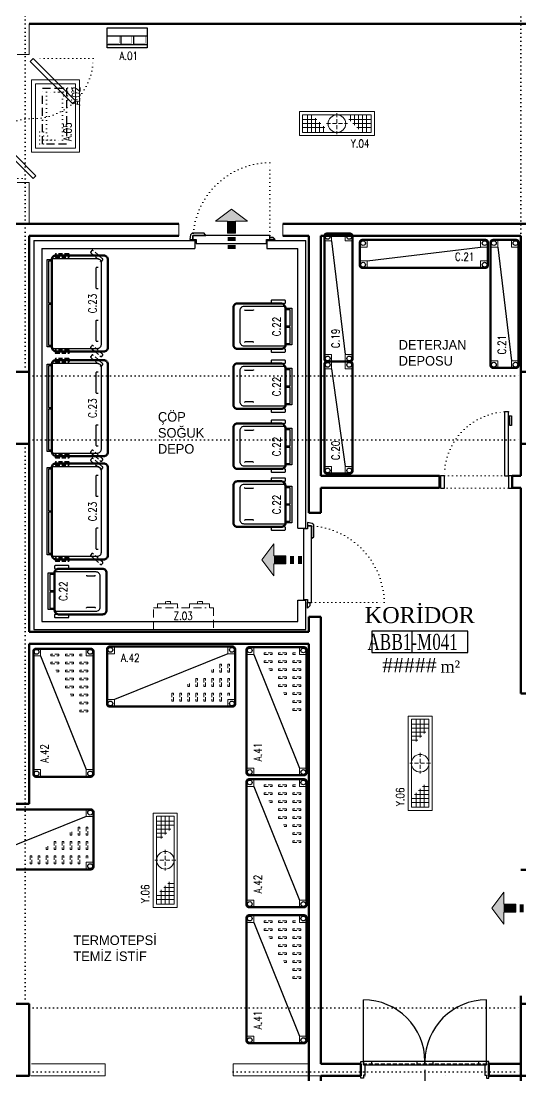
# Model space of a CAD drawing. Extents: x -228812 to 45006, y -308075 to -42938.
# Drawn here: x 33133 to 33758, y -46521 to -45203 of the extents above; entities that cross this region are included whole.
import ezdxf
from ezdxf.enums import TextEntityAlignment as Align

# ---------------------------------------------------------------- set-up
doc = ezdxf.new("R2010")
doc.units = 0
doc.header["$LTSCALE"] = 20
for name, pattern in [('( Hidden )', [0.375, 0.25, -0.125]), ('BORDER', [1.75, 0.5, -0.25, 0.5, -0.25, 0, -0.25]), ('DASHED2', [0.375, 0.25, -0.125]), ('DOT', [0.25, 0, -0.25]), ('HIDDEN', [0.375, 0.25, -0.125])]:
    doc.linetypes.add(name, pattern=pattern)
doc.layers.get('0').update_dxf_attribs({"linetype": 'CONTINUOUS', "lineweight": 15})
doc.layers.get('DEFPOINTS').update_dxf_attribs({"linetype": 'CONTINUOUS'})
for name, color, linetype, lineweight in [('-DWG_ANA', 7, 'CONTINUOUS', 50), ('-DWG_ANA_1', 7, 'BORDER', 25), ('-DWG_DETAY1', 7, 'CONTINUOUS', 25), ('-DWG_DETAY2', 7, 'CONTINUOUS', 15), ('-DWG_DETAY4', 7, 'DOT', 18), ('-dwg_sdepo', 7, 'BORDER', 9), ('DUVAR', 7, 'CONTINUOUS', 60), ('k-cizgi', 7, 'CONTINUOUS', 0), ('KAPI', 32, 'CONTINUOUS', 25), ('kapi-acilis', 43, 'DOT', 15), ('KOLON', 7, 'CONTINUOUS', 50), ('NO', 7, 'CONTINUOUS', 30), ('PLAN', 253, 'CONTINUOUS', 15), ('s-depo', 140, 'CONTINUOUS', 25), ('tefris', 7, 'CONTINUOUS', 20), ('yerizg-a', 7, 'CONTINUOUS', 15), ('yerizg-b', 7, 'CONTINUOUS', 9)]:
    doc.layers.add(name, color=color, linetype=linetype, lineweight=lineweight)
for name, color, linetype in [('BL-A', 1, 'CONTINUOUS'), ('BL-C', 140, 'CONTINUOUS'), ('BL-Y', 144, 'CONTINUOUS'), ('BL-Z', 117, 'CONTINUOUS'), ('KAPILAR', 5, 'CONTINUOUS'), ('KIRIS', 9, 'DOT'), ('ROOM', 7, 'CONTINUOUS'), ('ROOM-T', 7, 'CONTINUOUS'), ('SDNO', 7, 'CONTINUOUS'), ('YAZI_BLM_1', 7, 'CONTINUOUS'), ('YRNO', 7, 'CONTINUOUS')]:
    doc.layers.add(name, color=color, linetype=linetype)
doc.styles.add('BLM_YAZI', font='stylu.ttf', dxfattribs={"width": 0.8})
doc.styles.add('OLC-200', font='tromans.shx', dxfattribs={"width": 0.5, "height": 0.2})
doc.styles.add('OLC-50', font='romans.shx', dxfattribs={"width": 0.5, "height": 0.15})
doc.styles.add('ROMANS', font='romans.shx', dxfattribs={"width": 0.8})
doc.styles.add('YAZI', font='times.ttf')

# ---------------------------------------------------------------- blocks, each defined once
blk = doc.blocks.new('1YB-E90')
at = {"layer": 'yerizg-a', "color": 0}
blk.add_lwpolyline([(0, 0), (90, 0), (90, -60), (0, -60)], close=True, dxfattribs=at)
at = {"layer": 'yerizg-b', "color": 0}
blk.add_lwpolyline([(5, -5), (85, -5), (85, -55), (5, -55)], close=True, dxfattribs=at)
at = {"layer": 'yerizg-b', "color": 0, "linetype": 'Continuous'}
for p in [(10, -10), (15, -10), (20, -10), (25, -10), (10, -15), (10, -20), (10, -25), (15, -15), (15, -20), (15, -25), (20, -15), (20, -20), (25, -15), (75, -35), (80, -35), (65, -45), (65, -50), (70, -40), (70, -45), (70, -50), (75, -40), (75, -45), (75, -50), (80, -40), (80, -45), (80, -50)]:
    blk.add_point(p, dxfattribs=at)
at = {"layer": 'NO', "linetype": 'Continuous', "style": 'ROMANS', "width": 0.8}
blk.add_attdef('NO', text='', height=10, dxfattribs=at).set_placement((25.2, -45), align=Align.MIDDLE)
blk = doc.blocks.new('Y-SIFON')
at = {"layer": 'yerizg-a', "color": 0, "linetype": 'Continuous'}
blk.add_circle((0, 0), 11, dxfattribs=at)
at = {"layer": 'yerizg-b', "color": 0, "linetype": 'DASHED2'}
for points in [[(-13, 0), (13, 0)], [(0, 13), (0, -13)]]:
    blk.add_lwpolyline(points, dxfattribs=at)
blk = doc.blocks.new('1BS-SYK311A')
at = {"layer": 'yerizg-a', "color": 0}
blk.add_lwpolyline([(0, 0), (118, 0), (118, -30), (0, -30)], close=True, dxfattribs=at)
at = {"layer": 'yerizg-b', "color": 0}
for p, q in [((4, -10), (22, -10)), ((10, -26), (10, -4)), ((15, -4), (15, -26)), ((20, -26), (20, -8)), ((25, -26), (25, -13)), ((114, -10), (86, -10)), ((88, -4), (88, -12)), ((93, -4), (93, -17)), ((98, -4), (98, -22)), ((103, -26), (103, -4)), ((108, -4), (108, -26)), ((4, -15), (27, -15)), ((4, -20), (32, -20)), ((30, -26), (30, -18)), ((114, -15), (91, -15)), ((114, -20), (96, -20))]:
    blk.add_line(p, q, dxfattribs=at)
blk.add_lwpolyline([(4, -4), (114, -4), (114, -26), (4, -26)], close=True, dxfattribs=at)
at = {"layer": 'PLAN', "color": 0, "linetype": 'Continuous'}
blk.add_blockref('Y-SIFON', (59, -15), dxfattribs=at)
at = {"layer": 'YRNO', "linetype": 'Continuous', "style": 'ROMANS', "width": 0.8}
blk.add_attdef('YRNO', text='', height=10, dxfattribs=at).set_placement((101, -40), align=Align.MIDDLE)
blk = doc.blocks.new('1YB-KP80')
at = {"layer": '-DWG_ANA_1', "color": 0}
blk.add_lwpolyline([(0, 0), (70, 0), (70, -30), (0, -30)], close=True, dxfattribs=at)
at = {"layer": '-DWG_DETAY4', "color": 0}
blk.add_lwpolyline([(5, -5), (5, -25), (65, -25), (65, -5)], close=True, dxfattribs=at)
at = {"layer": 'NO', "linetype": 'Continuous', "style": 'ROMANS', "width": 0.8}
blk.add_attdef('NO', text='', height=10, dxfattribs=at).set_placement((60, -42), align=Align.MIDDLE)
blk = doc.blocks.new('*U688')
at = {"color": 0}
for p, q in [((-157, 18), (-157, 95)), ((-3, 18), (-3, 95)), ((-147, 18), (-147, 14)), ((-90.1, 18), (-90.1, 14)), ((-70, 18), (-70, 14)), ((-13.1, 18), (-13.1, 14)), ((-80, 7.5), (-80, 7.5))]:
    blk.add_line(p, q, dxfattribs=at)
at = {"color": 0, "linetype": 'DOT', "ltscale": 20}
blk.add_line((-155, 0), (-5, 0), dxfattribs=at)
at = {"color": 0, "lineweight": -3}
for points in [[(-160, 15), (-160, 18), (-157, 18), (-157, 14), (-155, 14), (-155, 1), (-157, 1), (-157, -3), (-160, -3), (-160, 0)], [(0, 15), (0, 18), (-3, 18), (-3, 14), (-5, 14), (-5, 1), (-3, 1), (-3, -3), (0, -3), (0, 0)]]:
    blk.add_lwpolyline(points, dxfattribs=at)
at = {"color": 0}
for points in [[(-157, 18), (-157, 14), (-80, 14), (-80, 18)], [(-80, 18), (-80, 14), (-3, 14), (-3, 18)]]:
    blk.add_lwpolyline(points, close=True, dxfattribs=at)
at = {"color": 16}
blk.add_lwpolyline([(-80, 7.5), (-80, -69)], dxfattribs=at)
blk.add_circle((-80, -99), 30, dxfattribs=at)
at = {"color": 0}
for centre, start, end in [((-157, 18), 0, 90), ((-3, 18), 90, 180)]:
    blk.add_arc(centre, 77, start, end, dxfattribs=at)
at = {"color": 16, "style": 'OLC-50', "width": 0.45}
blk.add_attdef('GEN', text='', height=30, rotation=90, dxfattribs=at).set_placement((-80, -65), align=Align.BOTTOM_LEFT)
blk.add_attdef('YUK', text='', height=30, rotation=90, dxfattribs=at).set_placement((-70, -65), align=Align.TOP_LEFT)
at = {"style": 'OLC-50', "width": 0.5, "flags": 1}
for tag, p in [('KABLOK', (-188.3, -83.8)), ('KAMAHKOD', (-83.9, -83.8)), ('KAMAHNO', (-195.2, -120.6)), ('KAMAHAD', (-79.6, -120)), ('DUVKA', (-188.6, -156)), ('KARENK', (-82.6, -154.8)), ('KATIP', (-188.1, -194)), ('KASAMAL', (-83.9, -189.6)), ('KAMAL', (-188.7, -233)), ('KASARENK', (-83.5, -229)), ('YANGIN', (-84.2, -266.9)), ('MENFEZ', (-190, -268.9)), ('ACILYON', (-192.7, -303.5)), ('CEKIT', (-86.3, -303.2)), ('CARPTEK', (-195, -337.4)), ('FOTOSEL', (-86.8, -337.1)), ('PBAR', (-193.2, -371.1)), ('KONTROL', (-87, -371.1))]:
    blk.add_attdef(tag, p, '', height=30, dxfattribs=at)
at = {"color": 16, "style": 'OLC-50', "width": 0.45}
blk.add_attdef('POZ', text='', height=30, rotation=90, dxfattribs=at).set_placement((-80, -99), align=Align.MIDDLE_CENTER)
blk = doc.blocks.new('ROOMNAME')
at = {"color": 0}
blk.add_line((0, 13.5), (0, -13.5), dxfattribs=at)
blk.add_lwpolyline([(-50, 13.5), (-50, -13.5), (70, -13.5), (70, 13.5)], close=True, dxfattribs=at)
at = {"color": 0, "insert": (36, -30.8), "char_height": 15, "width": 39.826, "attachment_point": 4, "style": 'YAZI'}
blk.add_mtext('m²', dxfattribs=at)
at = {"color": 0, "style": 'YAZI'}
for tag, p in [('KOD', (-25, 0)), ('NO', (35, 0))]:
    blk.add_attdef(tag, text='', height=20, dxfattribs=at).set_placement(p, align=Align.MIDDLE_CENTER)
blk.add_attdef('ALAN', text='', height=18, dxfattribs=at).set_placement((31, -29), align=Align.MIDDLE_RIGHT)
at = {"color": 0, "style": 'YAZI', "flags": 1}
for tag, p in [('ALANIHALE', (10, -51.3)), ('CEVRE', (8.8, -70.9))]:
    blk.add_attdef(tag, text='', height=15, dxfattribs=at).set_placement(p, align=Align.MIDDLE_CENTER)
at = {"color": 0, "style": 'OLC-200', "width": 0.5, "flags": 1}
for tag, p in [('DOS', (-43.9, -102.9)), ('SUP', (-12.3, -102.9)), ('DUV', (15.1, -102.9)), ('TAV', (42.4, -102.9)), ('KTIP1', (-43.9, -131.5)), ('KTIP2', (6.1, -131.5)), ('KTIP3', (56.1, -131.5)), ('KTIP1S', (-43.9, -160.1)), ('KTIP2S', (6.1, -160.1)), ('KTIP3S', (56.1, -160.1)), ('PTIP1', (-43.9, -188.6)), ('PTIP2', (6.1, -188.6)), ('PTIP3', (56.1, -188.6)), ('PTIP1S', (-43.9, -217.2)), ('PTIP2S', (6.1, -217.2)), ('PTIP3S', (56.1, -217.2)), ('KISI', (-43.9, -245.8)), ('KW', (6.1, -245.8)), ('ISI', (56.1, -245.8))]:
    blk.add_attdef(tag, p, '', height=15, dxfattribs=at)
at = {"layer": 'ROOM-T', "color": 9, "style": 'YAZI'}
blk.add_attdef('MAHALADI', text='', height=20, dxfattribs=at).set_placement((10, 33.5), align=Align.MIDDLE_CENTER)
blk = doc.blocks.new('KOLON90')
at = {"layer": 'KOLON', "color": 4}
blk.add_lwpolyline([(-45, 45), (45, 45), (45, -45), (-45, -45)], close=True, dxfattribs=at)
blk = doc.blocks.new('J-KC16')
at = {"layer": 'KAPI', "linetype": 'Continuous'}
for points in [[(5, 5), (8.5, 1.5), (61.6, 54.5), (58, 58)], [(98.4, -44.5), (102, -48), (155, 5), (151.5, 8.5)]]:
    blk.add_lwpolyline(points, close=True, dxfattribs=at)
at = {"layer": 'kapi-acilis', "linetype": 'DOT'}
for points in [[(80, 5, 0.414214), (5, 80), (5, 10)], [(80, 5, 0.414214), (155, -70), (155, 0)]]:
    blk.add_lwpolyline(points, format="xyb", dxfattribs=at)
blk = doc.blocks.new('1BS-SYK39A')
at = {"layer": 'yerizg-a', "color": 0}
blk.add_lwpolyline([(0, 0), (94, 0), (94, -30), (0, -30)], close=True, dxfattribs=at)
at = {"layer": 'yerizg-b', "color": 0}
for p, q in [((4, -10), (22, -10)), ((10, -26), (10, -4)), ((15, -4), (15, -26)), ((20, -26), (20, -8)), ((25, -26), (25, -13)), ((90, -10), (62, -10)), ((64, -4), (64, -12)), ((69, -4), (69, -17)), ((74, -4), (74, -22)), ((79, -26), (79, -4)), ((84, -4), (84, -26)), ((4, -15), (27, -15)), ((4, -20), (32, -20)), ((30, -26), (30, -18)), ((90, -15), (67, -15)), ((90, -20), (72, -20))]:
    blk.add_line(p, q, dxfattribs=at)
blk.add_lwpolyline([(4, -4), (90, -4), (90, -26), (4, -26)], close=True, dxfattribs=at)
at = {"layer": 'PLAN', "color": 0, "linetype": 'Continuous'}
blk.add_blockref('Y-SIFON', (47, -15), dxfattribs=at)
at = {"layer": 'YRNO', "linetype": 'Continuous', "style": 'ROMANS', "width": 0.8}
blk.add_attdef('YRNO', text='', height=10, dxfattribs=at).set_placement((76, -40), align=Align.MIDDLE)
blk = doc.blocks.new('J-K109r')
at = {"layer": 'KAPI', "linetype": 'Continuous'}
blk.add_lwpolyline([(-10, 10), (-5, 10), (-5, 90), (-10, 90)], close=True, dxfattribs=at)
blk.add_lwpolyline([(-5, 85), (-1, 85), (-1, 73), (-3, 73), (-3, 83), (-5, 83)], dxfattribs=at)
at = {"layer": 'kapi-acilis', "linetype": 'DOT'}
blk.add_arc((-5, 10), 80, 90, 180, dxfattribs=at)
blk = doc.blocks.new('1CN-COP240')
at = {"layer": '-DWG_ANA', "color": 0, "linetype": 'Continuous'}
blk.add_lwpolyline([(-24, -73), (23, -73, 0.414214), (28, -68), (28, -13, 0.414214), (23, -8), (-23, -8, 0.375011), (-29, -13), (-29, -68, 0.414214)], format="xyb", close=True, dxfattribs=at)
at = {"layer": '-DWG_DETAY1', "color": 0, "linetype": 'Continuous'}
blk.add_lwpolyline([(-23, -8), (-23, 0), (23, 0), (23, -8), (21, -8), (21, -2), (1, -2), (1, -8), (-1, -8), (-1, -2), (-21, -2), (-21, -8)], dxfattribs=at)
for points in [[(-29, -25), (-29, -9, 0.414214), (-30, -8), (-32, -8, 0.414214), (-33, -9), (-33, -25, 0.414214), (-32, -26), (-30, -26, 0.414214)], [(-20, -65), (19, -65, 0.414214), (24, -60), (24, -9, 0.414214), (23, -8), (-23.1, -8, 0.346089), (-25, -9.4), (-25, -60, 0.414214)], [(32, -25), (32, -9, 0.414214), (31, -8), (29, -8, 0.414214), (28, -9), (28, -25, 0.414214), (29, -26), (31, -26, 0.414214)]]:
    blk.add_lwpolyline(points, format="xyb", close=True, dxfattribs=at)
for points in [[(-21, -48), (-21, -48, -0.414214), (-20, -49), (-20, -58, -0.414214), (-21, -59), (-21, -59)], [(20, -48), (20, -48, 0.414214), (19, -49), (19, -58, 0.414214), (20, -59), (20, -59)]]:
    blk.add_lwpolyline(points, format="xyb", dxfattribs=at)
at = {"layer": 'NO', "linetype": 'Continuous', "style": 'ROMANS', "width": 0.8}
blk.add_attdef('NO', text='', height=10, dxfattribs=at).set_placement((0, -19), align=Align.MIDDLE)
blk = doc.blocks.new('1CN-COP770')
at = {"layer": '-DWG_ANA', "color": 0, "linetype": 'Continuous'}
blk.add_lwpolyline([(5, -76), (115, -76, 0.414214), (120, -71), (120, -11, 0.414214), (115, -6), (6, -6, 0.375011), (0, -11), (0, -71, 0.414214)], format="xyb", close=True, dxfattribs=at)
at = {"layer": '-DWG_DETAY1', "color": 0, "linetype": 'Continuous'}
blk.add_lwpolyline([(6, -6), (6, 0), (115, 0), (115, -6), (113, -6), (113, -2), (61, -2), (61, -6), (59, -6), (59, -2), (8, -2), (8, -6)], dxfattribs=at)
at = {"layer": '-DWG_DETAY1', "color": 0, "linetype": 'HIDDEN'}
for points in [[(2, -27), (2, -11, 0.414214), (1, -10), (-1, -10, 0.414214), (-2, -11), (-2, -27, 0.414214), (-1, -28), (1, -28, 0.414214)], [(122, -27), (122, -11, 0.414214), (121, -10), (119, -10, 0.414214), (118, -11), (118, -27, 0.414214), (119, -28), (121, -28, 0.414214)], [(-3.1, -69.6), (7.4, -57.5, 0.414214), (7.3, -56.1), (5.8, -54.8, 0.414214), (4.4, -54.9), (-6.1, -67, 0.414214), (-6, -68.4), (-4.5, -69.7, 0.414214)], [(115.9, -69.6), (126.4, -57.5, 0.414214), (126.3, -56.1), (124.8, -54.8, 0.414214), (123.4, -54.9), (112.9, -67, 0.414214), (113, -68.4), (114.5, -69.7, 0.414214)]]:
    blk.add_lwpolyline(points, format="xyb", close=True, dxfattribs=at)
at = {"layer": '-DWG_DETAY1', "color": 0, "linetype": 'Continuous'}
blk.add_lwpolyline([(9, -68), (111, -68, 0.414214), (116, -63), (116, -7, 0.414214), (115, -6), (5.9, -6, 0.346089), (4, -7.4), (4, -63, 0.414214)], format="xyb", close=True, dxfattribs=at)
at = {"layer": '-DWG_DETAY1', "color": 0}
for points in [[(39, -64), (39, -62, 0.414214), (38, -61), (14, -61, 0.414214), (13, -62), (13, -64)], [(105, -64), (105, -62, 0.414214), (104, -61), (80, -61, 0.414214), (79, -62), (79, -64)]]:
    blk.add_lwpolyline(points, format="xyb", dxfattribs=at)
at = {"layer": 'NO', "linetype": 'Continuous', "style": 'ROMANS', "width": 0.8}
blk.add_attdef('NO', text='', height=10, dxfattribs=at).set_placement((60, -57), align=Align.MIDDLE)
blk = doc.blocks.new('jd-tsc')
at = {"layer": 'YAZI_BLM_1', "style": 'BLM_YAZI'}
for s, p in [('ÇÖP', (0, 40)), ('SOĞUK', (0, 20)), ('DEPO', (0, 0))]:
    blk.add_text(s, height=12, dxfattribs=at).set_placement(p)
blk = doc.blocks.new('J-KS09r')
at = {"layer": 'kapi-acilis', "linetype": 'DOT'}
blk.add_lwpolyline([(3, 11), (3, 107)], dxfattribs=at)
blk.add_arc((4.2, 9.8), 97.2, 90.6814, 179.3186, dxfattribs=at)
at = {"layer": 's-depo', "linetype": 'Continuous'}
for points in [[(-77, 16), (-79, 19), (-94, 19), (-96, 17), (-97, 11), (-93, 11), (-93, 16)], [(-1, 11), (3, 11), (3, 16), (-93, 16), (-93, 11), (-89, 11), (-89, 6), (-1, 6), (-1, 11)], [(3, 14), (7, 14), (10, 11), (3, 11)]]:
    blk.add_lwpolyline(points, close=True, dxfattribs=at)
blk = doc.blocks.new('ja-yonoku')
at = {"layer": 'tefris', "color": 1, "linetype": 'Continuous'}
blk.add_lwpolyline([(5, -20), (-5, -20), (-5, -35), (-20, -35), (0, -50), (20, -35), (5, -35), (5, -20)], dxfattribs=at)
for points in [[(-5, 0), (5, 0), (-5, -5), (5, -5)], [(-5, -10), (5, -10), (-5, -15), (5, -15)], [(-5, -20), (5, -20), (-5, -35), (5, -35)], [(5, -35), (-20, -35), (0, -50), (-20, -35)], [(5, -35), (20, -35), (0, -50), (20, -35)]]:
    blk.add_solid(points, dxfattribs=at)
blk = doc.blocks.new('IDD164')
at = {"layer": '-DWG_ANA', "color": 0}
blk.add_lwpolyline([(3, 0), (157, 0, -0.414214), (160, -3), (160, -32, -0.414214), (157, -35), (3, -35, -0.414214), (0, -32), (0, -3, -0.414214)], format="xyb", close=True, dxfattribs=at)
at = {"layer": '-DWG_DETAY1', "color": 0}
blk.add_lwpolyline([(9, -26), (151, -9)], dxfattribs=at)
for centre in [(4, -4), (156, -4), (4, -31), (156, -31)]:
    blk.add_circle(centre, 3, dxfattribs=at)
at = {"layer": '-DWG_DETAY2', "color": 0, "linetype": 'Continuous'}
for points in [[(0, -9), (9, -9), (9, 0)], [(151, 0), (151, -9), (160, -9)], [(0, -26), (9, -26), (9, -35)], [(160, -26), (151, -26), (151, -35)]]:
    blk.add_lwpolyline(points, dxfattribs=at)
at = {"layer": 'NO', "linetype": 'Continuous', "style": 'ROMANS', "width": 0.8}
blk.add_attdef('NO', text='', height=10, dxfattribs=at).set_placement((131, -21), align=Align.MIDDLE)
blk = doc.blocks.new('IDD144')
at = {"layer": '-DWG_ANA', "color": 0}
blk.add_lwpolyline([(3, 0), (137, 0, -0.414214), (140, -3), (140, -32, -0.414214), (137, -35), (3, -35, -0.414214), (0, -32), (0, -3, -0.414214)], format="xyb", close=True, dxfattribs=at)
at = {"layer": '-DWG_DETAY1', "color": 0}
blk.add_lwpolyline([(9, -26), (131, -9)], dxfattribs=at)
for centre in [(4, -4), (136, -4), (4, -31), (136, -31)]:
    blk.add_circle(centre, 3, dxfattribs=at)
at = {"layer": '-DWG_DETAY2', "color": 0, "linetype": 'Continuous'}
for points in [[(0, -9), (9, -9), (9, 0)], [(131, 0), (131, -9), (140, -9)], [(0, -26), (9, -26), (9, -35)], [(140, -26), (131, -26), (131, -35)]]:
    blk.add_lwpolyline(points, dxfattribs=at)
at = {"layer": 'NO', "linetype": 'Continuous', "style": 'ROMANS', "width": 0.8}
blk.add_attdef('NO', text='', height=10, dxfattribs=at).set_placement((111, -21), align=Align.MIDDLE)
blk = doc.blocks.new('IDD164-K')
at = {"layer": '-DWG_ANA', "color": 0}
blk.add_lwpolyline([(3, 0), (157, 0, -0.414214), (160, -3), (160, -32, -0.414214), (157, -35), (3, -35, -0.414214), (0, -32), (0, -3, -0.414214)], format="xyb", close=True, dxfattribs=at)
at = {"layer": '-DWG_DETAY1', "color": 0}
blk.add_lwpolyline([(9, -26), (151, -9)], dxfattribs=at)
for centre in [(4, -4), (156, -4), (4, -31), (156, -31)]:
    blk.add_circle(centre, 3, dxfattribs=at)
at = {"layer": '-DWG_DETAY2', "color": 0, "linetype": 'Continuous'}
for points in [[(0, -9), (9, -9), (9, 0)], [(151, 0), (151, -9), (160, -9)], [(0, -26), (9, -26), (9, -35)], [(160, -26), (151, -26), (151, -35)]]:
    blk.add_lwpolyline(points, dxfattribs=at)
at = {"layer": 'NO', "linetype": 'Continuous', "style": 'ROMANS', "width": 0.8}
blk.add_attdef('NO', text='', height=10, dxfattribs=at).set_placement((131, -21), align=Align.MIDDLE)
blk = doc.blocks.new('Idk168')
at = {"layer": '-DWG_ANA', "color": 0}
blk.add_lwpolyline([(3, 0), (157, 0, -0.414214), (160, -3), (160, -72, -0.414214), (157, -75), (3, -75, -0.414214), (0, -72), (0, -3, -0.414214)], format="xyb", close=True, dxfattribs=at)
at = {"layer": '-DWG_DETAY1', "color": 0}
blk.add_lwpolyline([(9, -66), (151, -9)], dxfattribs=at)
for centre in [(4, -4), (156, -4), (4, -71), (156, -71)]:
    blk.add_circle(centre, 3, dxfattribs=at)
at = {"layer": '-DWG_DETAY2', "color": 0, "linetype": 'Continuous'}
for points in [[(0, -9), (9, -9), (9, 0)], [(151, 0), (151, -9), (160, -9)], [(0, -66), (9, -66), (9, -75)], [(160, -66), (151, -66), (151, -75)]]:
    blk.add_lwpolyline(points, dxfattribs=at)
at = {"layer": '-DWG_DETAY2', "color": 0, "linetype": 'HIDDEN'}
for points in [[(17, -7), (17, -17), (19, -17), (19, -7)], [(17, -7), (17, -17), (19, -17), (19, -7)], [(27, -7), (27, -17), (29, -17), (29, -7)], [(37, -7), (37, -17), (39, -17), (39, -7)], [(47, -7), (47, -17), (49, -17), (49, -7)], [(57, -7), (57, -17), (59, -17), (59, -7)], [(67, -7), (67, -17), (69, -17), (69, -7)], [(77, -7), (77, -17), (79, -17), (79, -7)], [(7, -25), (7, -35), (9, -35), (9, -25)], [(17, -25), (17, -35), (19, -35), (19, -25)], [(27, -25), (27, -35), (29, -35), (29, -25)], [(37, -25), (37, -35), (39, -35), (39, -25)], [(47, -25), (47, -35), (49, -35), (49, -25)], [(7, -43), (7, -53), (9, -53), (9, -43)], [(17, -43), (17, -53), (19, -53), (19, -43)]]:
    blk.add_lwpolyline(points, close=True, dxfattribs=at)
for points in [[(7, -14), (7, -17), (9, -17), (9, -14)], [(59, -28), (59, -25), (57, -25), (57, -29)], [(29, -46), (29, -43), (27, -43), (27, -47)]]:
    blk.add_lwpolyline(points, dxfattribs=at)
at = {"layer": 'NO', "linetype": 'Continuous', "style": 'ROMANS', "width": 0.8}
blk.add_attdef('NO', text='', height=10, dxfattribs=at).set_placement((131, -61), align=Align.MIDDLE)
blk = doc.blocks.new('IDK168-K')
at = {"layer": '-DWG_ANA', "color": 0}
blk.add_lwpolyline([(3, 0), (157, 0, -0.414214), (160, -3), (160, -72, -0.414214), (157, -75), (3, -75, -0.414214), (0, -72), (0, -3, -0.414214)], format="xyb", close=True, dxfattribs=at)
at = {"layer": '-DWG_DETAY1', "color": 0}
blk.add_lwpolyline([(9, -66), (151, -9)], dxfattribs=at)
for centre in [(4, -4), (156, -4), (4, -71), (156, -71)]:
    blk.add_circle(centre, 3, dxfattribs=at)
at = {"layer": '-DWG_DETAY2', "color": 0, "linetype": 'Continuous'}
for points in [[(0, -9), (9, -9), (9, 0)], [(151, 0), (151, -9), (160, -9)], [(0, -66), (9, -66), (9, -75)], [(160, -66), (151, -66), (151, -75)]]:
    blk.add_lwpolyline(points, dxfattribs=at)
at = {"layer": '-DWG_DETAY2', "color": 0, "linetype": 'HIDDEN'}
for points in [[(17, -7), (17, -17), (19, -17), (19, -7)], [(17, -7), (17, -17), (19, -17), (19, -7)], [(27, -7), (27, -17), (29, -17), (29, -7)], [(37, -7), (37, -17), (39, -17), (39, -7)], [(47, -7), (47, -17), (49, -17), (49, -7)], [(57, -7), (57, -17), (59, -17), (59, -7)], [(67, -7), (67, -17), (69, -17), (69, -7)], [(77, -7), (77, -17), (79, -17), (79, -7)], [(7, -25), (7, -35), (9, -35), (9, -25)], [(17, -25), (17, -35), (19, -35), (19, -25)], [(27, -25), (27, -35), (29, -35), (29, -25)], [(37, -25), (37, -35), (39, -35), (39, -25)], [(47, -25), (47, -35), (49, -35), (49, -25)], [(7, -43), (7, -53), (9, -53), (9, -43)], [(17, -43), (17, -53), (19, -53), (19, -43)]]:
    blk.add_lwpolyline(points, close=True, dxfattribs=at)
for points in [[(7, -14), (7, -17), (9, -17), (9, -14)], [(59, -28), (59, -25), (57, -25), (57, -29)], [(29, -46), (29, -43), (27, -43), (27, -47)]]:
    blk.add_lwpolyline(points, dxfattribs=at)
at = {"layer": 'NO', "linetype": 'Continuous', "style": 'ROMANS', "width": 0.8}
blk.add_attdef('NO', text='', height=10, dxfattribs=at).set_placement((131, -61), align=Align.MIDDLE)
blk = doc.blocks.new('1br-pc1nh')
at = {"layer": '-dwg_sdepo', "color": 0, "lineweight": 0}
blk.add_lwpolyline([(75, -27), (0, -27), (0, 0), (75, 0)], close=True, dxfattribs=at)
for points in [[(5, -27), (5, -32), (30, -32), (30, -27)], [(22.9, -32), (12.9, -32)], [(45, -27), (45, -32), (70, -32), (70, -27)]]:
    blk.add_lwpolyline(points, dxfattribs=at)
at = {"layer": '-dwg_sdepo', "color": 0, "linetype": 'DASHED2'}
for points in [[(14, -32), (14, -35), (20, -35), (20, -32)], [(54, -32), (54, -35), (60, -35), (60, -32)]]:
    blk.add_lwpolyline(points, close=True, dxfattribs=at)
at = {"layer": 'SDNO', "linetype": 'Continuous', "style": 'ROMANS', "width": 0.8}
blk.add_attdef('SDNO', text='', height=10, dxfattribs=at).set_placement((38, -17), align=Align.MIDDLE)
blk = doc.blocks.new('1YB-GBM')
at = {"layer": '-DWG_DETAY1', "color": 0}
blk.add_lwpolyline([(0, -25), (0, 0), (50, 0), (50, -25)], close=True, dxfattribs=at)
for points in [[(0, -10), (50, -10)], [(17, -10), (17, -21)], [(33, -10), (33, -21)], [(0, -21), (50, -21)]]:
    blk.add_lwpolyline(points, dxfattribs=at)
at = {"layer": '-DWG_DETAY2', "color": 0, "const_width": 0.5}
for points in [[(15, -11), (15, -19), (1, -19)], [(31, -11), (31, -19), (18, -19)], [(48, -11), (48, -19), (34, -19)]]:
    blk.add_lwpolyline(points, dxfattribs=at)
at = {"layer": 'NO', "linetype": 'Continuous', "style": 'ROMANS', "width": 0.8}
blk.add_attdef('NO', text='', height=10, dxfattribs=at).set_placement((27, -35), align=Align.MIDDLE)

msp = doc.modelspace()

# ---------------------------------------------------------------- linework, layer by layer
at = {"linetype": 'Continuous'}
for p, q in [((33142.874, -45206.501), (33142.874, -45245)), ((33127.874, -45245), (33142.874, -45245)), ((33127.874, -45405), (33142.874, -45405)), ((33142.874, -45405), (33142.874, -45456.501)), ((33330.122, -45456.501), (33330.122, -45471.501)), ((33460.122, -45456.501), (33460.122, -45471.501)), ((33237.924, -46506.577), (33146.015, -46506.577)), ((33237.924, -46506.577), (33237.924, -46521.5)), ((33492.865, -46506.577), (33397.924, -46506.577)), ((33397.924, -46506.577), (33397.924, -46521.5)), ((33237.924, -46521.5), (33144.981, -46521.5)), ((33507.865, -46521.5), (33397.924, -46521.5))]:
    msp.add_line(p, q, dxfattribs=at)
at = {"layer": 'DEFPOINTS', "linetype": '( Hidden )'}
for p, q in [((33142.874, -45966.5), (33142.874, -45471.501)), ((33142.874, -45471.501), (33330.122, -45471.501)), ((33460.122, -45471.501), (33492.865, -45471.501)), ((33492.865, -45471.501), (33492.865, -45796.5)), ((33507.865, -45771.5), (33507.865, -45471.501)), ((33507.865, -45471.501), (33757.865, -45471.501)), ((33757.865, -45471.501), (33757.865, -45771.5)), ((33507.865, -45786.5), (33507.865, -45817.813)), ((33492.865, -45956.5), (33492.865, -45966.5)), ((33507.865, -45947.813), (33507.865, -45956.5)), ((33507.865, -45956.5), (33507.865, -46506.5)), ((33142.874, -46181.5), (33142.874, -45981.5)), ((33492.865, -45981.5), (33492.865, -46926.5)), ((33507.865, -46506.5), (33757.865, -46506.5)), ((33142.874, -46521.5), (33052.874, -46521.5))]:
    msp.add_line(p, q, dxfattribs=at)
for points in [[(33142.874, -45206.503), (34652.874, -45206.503), (34652.874, -45456.501), (34226.878, -45456.501)], [(33330.122, -45456.501), (32632.874, -45456.501)], [(34136.187, -45456.501), (33460.122, -45456.501)]]:
    msp.add_lwpolyline(points, dxfattribs=at)
at = {"layer": 'DUVAR', "color": 2}
for p, q in [((33142.874, -45206.501), (34652.874, -45206.503)), ((33330.122, -45456.501), (32632.874, -45456.501)), ((34136.187, -45456.501), (33460.122, -45456.501)), ((33142.874, -45641.5), (33142.874, -45471.501)), ((33330.122, -45471.501), (33142.874, -45471.501)), ((33492.865, -45471.501), (33460.122, -45471.501)), ((33492.865, -45817.813), (33492.865, -45471.501)), ((33757.865, -45471.501), (33507.865, -45471.501)), ((33507.865, -45771.5), (33507.865, -45471.501)), ((33757.865, -45641.5), (33757.865, -45471.501)), ((33142.874, -45731.5), (33142.874, -45966.5)), ((33757.865, -45771.5), (33757.865, -45731.5)), ((33656.103, -45771.5), (33507.865, -45771.5)), ((33656.103, -45771.5), (33617.865, -45771.5)), ((33656.103, -45786.5), (33656.103, -45771.5)), ((33747.118, -45786.5), (33747.118, -45771.5)), ((33757.865, -45771.5), (33747.118, -45771.5)), ((33656.103, -45786.5), (33507.865, -45786.5)), ((33507.865, -45817.813), (33507.865, -45786.5)), ((33656.103, -45786.5), (33617.865, -45786.5)), ((33757.865, -45786.5), (33747.118, -45786.5)), ((33757.865, -46043.627), (33757.865, -45786.5)), ((33507.865, -45817.813), (33492.865, -45817.813)), ((33492.865, -45956.5), (33492.865, -45947.813)), ((33507.865, -45947.813), (33492.865, -45947.813)), ((33492.865, -45966.5), (33492.865, -45956.5)), ((33507.865, -45956.5), (33507.865, -45947.813)), ((33507.865, -46506.5), (33507.865, -45956.5)), ((33492.865, -45966.5), (33142.874, -45966.5)), ((33492.865, -45966.5), (33412.865, -45966.5)), ((33142.874, -45981.5), (33142.874, -46181.5)), ((33492.865, -45981.5), (33142.874, -45981.5)), ((33492.865, -45981.5), (33412.865, -45981.5)), ((33492.865, -46621.5), (33492.865, -45981.5)), ((33772.865, -46043.627), (33757.865, -46043.627)), ((32647.967, -46181.5), (33142.874, -46181.5)), ((33772.865, -46263.849), (33757.865, -46263.849)), ((33757.865, -46431.5), (33757.865, -46421.501)), ((33557.865, -46506.5), (33507.865, -46506.5)), ((33557.865, -46521.5), (33557.865, -46506.5)), ((33757.865, -46506.5), (33717.865, -46506.5)), ((33717.865, -46521.5), (33717.865, -46506.5)), ((33557.865, -46521.5), (33507.865, -46521.5)), ((33507.865, -46621.5), (33507.865, -46521.5)), ((33757.865, -46521.5), (33717.865, -46521.5)), ((33757.865, -46521.5), (33757.865, -46606.562))]:
    msp.add_line(p, q, dxfattribs=at)
at = {"layer": 'k-cizgi', "linetype": 'Continuous'}
for p, q in [((33657.184, -45786.729), (33657.184, -45771.5)), ((33747.184, -45786.729), (33747.184, -45771.5))]:
    msp.add_line(p, q, dxfattribs=at)
at = {"layer": 'k-cizgi', "linetype": 'DOT'}
msp.add_lwpolyline([(33657.184, -45771.5), (33747.184, -45771.5), (33747.184, -45786.729), (33657.184, -45786.729)], dxfattribs=at)
at = {"layer": 'KAPI', "linetype": 'Continuous'}
for points in [[(33657.184, -45786.729), (33662.184, -45786.729), (33662.184, -45771.5), (33657.184, -45771.5)], [(33742.184, -45786.729), (33747.184, -45786.729), (33747.184, -45771.5), (33742.184, -45771.5)]]:
    msp.add_lwpolyline(points, close=True, dxfattribs=at)
at = {"layer": 'KIRIS', "color": 251}
for p, q in [((33137.874, -44941.5), (33137.874, -45641.5)), ((33757.874, -45641.5), (33757.874, -44941.5)), ((33142.874, -45646.5), (33757.874, -45646.5)), ((33137.874, -45731.5), (33137.874, -46431.5)), ((33142.874, -45726.5), (33757.874, -45726.5)), ((33142.874, -46436.5), (33757.874, -46436.5)), ((33142.874, -46516.5), (33237.924, -46516.5)), ((33397.924, -46516.5), (33757.874, -46516.5))]:
    msp.add_line(p, q, dxfattribs=at)
at = {"layer": 's-depo', "linetype": 'Continuous'}
for p, q in [((33148.806, -45477.172), (33148.806, -45963.377)), ((33148.806, -45477.172), (33350.266, -45477.172)), ((33350.266, -45477.172), (33350.266, -45487.172)), ((33440.266, -45477.172), (33488.788, -45477.172)), ((33440.266, -45477.172), (33440.266, -45487.172)), ((33488.788, -45837.097), (33488.788, -45477.172)), ((33158.806, -45487.172), (33350.266, -45487.172)), ((33158.806, -45487.172), (33158.806, -45953.377)), ((33440.266, -45487.172), (33478.788, -45487.172)), ((33478.788, -45837.097), (33478.788, -45487.172)), ((33478.788, -45837.097), (33488.788, -45837.097)), ((33478.788, -45953.377), (33478.788, -45927.097)), ((33478.788, -45927.097), (33488.788, -45927.097)), ((33488.788, -45963.377), (33488.788, -45927.097)), ((33158.806, -45953.377), (33478.788, -45953.377)), ((33148.806, -45963.377), (33488.788, -45963.377))]:
    msp.add_line(p, q, dxfattribs=at)

# ---------------------------------------------------------------- block references
at = {"linetype": 'Continuous'}
for name, p, rotation in [('J-KC16', (33142.874, -45245), 270), ('ja-yonoku', (33395.991, -45488.107), 180), ('J-KS09r', (33479.94, -45926.916), 270), ('ja-yonoku', (33484.066, -45876.526), 270), ('ja-yonoku', (33771.323, -46312.044), 270)]:
    msp.add_blockref(name, p, dxfattribs=dict(at, rotation=rotation))
for name, p in [('J-KS09r', (33440.753, -45487.172)), ('jd-tsc', (33304.013, -45743.784)), ('J-K109r', (33747.184, -45781.5))]:
    msp.add_blockref(name, p, dxfattribs=at)
at = {"layer": 'BL-A', "linetype": 'Continuous'}
msp.add_blockref('1YB-GBM', (33240.478, -45211.604), dxfattribs=at).add_auto_attribs({'NO': 'A.01'})
at = {"layer": 'BL-A', "linetype": 'Continuous', "rotation": 90}
for name, p, values in [('1YB-E90', (33146.101, -45366.773), {'NO': 'A.05'}), ('1YB-KP80', (33159.709, -45356.798), {'NO': 'A.02'})]:
    msp.add_blockref(name, p, dxfattribs=at).add_auto_attribs(values)
at = {"layer": 'BL-A', "linetype": 'Continuous'}
ref = msp.add_blockref('Idk168', (33223.215, -45987.532), dxfattribs=dict(at, rotation=270))
ref.add_attrib('NO', 'A.42', dxfattribs={"layer": 'NO', "linetype": 'Continuous', "height": 10, "rotation": 90, "style": 'ROMANS', "width": 0.8}).set_placement((33162.215, -46118.532), align=Align.MIDDLE)
ref = msp.add_blockref('Idk168', (33400.476, -46059.986), dxfattribs=dict(at, rotation=180))
ref.add_attrib('NO', 'A.42', dxfattribs={"layer": 'NO', "linetype": 'Continuous', "height": 10, "style": 'ROMANS', "width": 0.8}).set_placement((33269.476, -45998.986), align=Align.MIDDLE)
ref = msp.add_blockref('IDK168-K', (33489.811, -45985.714), dxfattribs=dict(at, rotation=270))
ref.add_attrib('NO', 'A.41', dxfattribs={"layer": 'NO', "linetype": 'Continuous', "height": 10, "rotation": 90, "style": 'ROMANS', "width": 0.8}).set_placement((33428.811, -46116.714), align=Align.MIDDLE)
ref = msp.add_blockref('Idk168', (33489.811, -46150.714), dxfattribs=dict(at, rotation=270))
ref.add_attrib('NO', 'A.42', dxfattribs={"layer": 'NO', "linetype": 'Continuous', "height": 10, "rotation": 90, "style": 'ROMANS', "width": 0.8}).set_placement((33428.811, -46281.714), align=Align.MIDDLE)
ref = msp.add_blockref('Idk168', (33223.22, -46263.413), dxfattribs=dict(at, rotation=180))
ref.add_attrib('NO', 'A.42', dxfattribs={"layer": 'NO', "linetype": 'Continuous', "height": 10, "style": 'ROMANS', "width": 0.8}).set_placement((33092.22, -46202.413), align=Align.MIDDLE)
ref = msp.add_blockref('IDK168-K', (33489.811, -46320.714), dxfattribs=dict(at, rotation=270))
ref.add_attrib('NO', 'A.41', dxfattribs={"layer": 'NO', "linetype": 'Continuous', "height": 10, "rotation": 90, "style": 'ROMANS', "width": 0.8}).set_placement((33428.811, -46451.714), align=Align.MIDDLE)
at = {"layer": 'BL-C', "linetype": 'Continuous'}
ref = msp.add_blockref('IDD164-K', (33547.212, -45468.741), dxfattribs=dict(at, rotation=270))
ref.add_attrib('NO', 'C.19', dxfattribs={"layer": 'NO', "linetype": 'Continuous', "height": 10, "rotation": 90, "style": 'ROMANS', "width": 0.8}).set_placement((33526.212, -45599.741), align=Align.MIDDLE)
msp.add_blockref('IDD164', (33556.543, -45476.637), dxfattribs=at).add_auto_attribs({'NO': 'C.21'})
ref = msp.add_blockref('IDD164', (33754.989, -45476.637), dxfattribs=dict(at, rotation=270))
ref.add_attrib('NO', 'C.21', dxfattribs={"layer": 'NO', "linetype": 'Continuous', "height": 10, "rotation": 90, "style": 'ROMANS', "width": 0.8}).set_placement((33733.989, -45607.637), align=Align.MIDDLE)
for name, p, rotation, values in [('1CN-COP770', (33165.282, -45616.187), 89.99999999999999, {'NO': 'C.23'}), ('1CN-COP770', (33165.282, -45746.986), 89.99999999999999, {'NO': 'C.23'}), ('1CN-COP770', (33165.282, -45876.083), 89.99999999999999, {'NO': 'C.23'}), ('1CN-COP240', (33166.697, -45915.698), 90, {'NO': 'C.22'})]:
    msp.add_blockref(name, p, dxfattribs=dict(at, rotation=rotation)).add_auto_attribs(values)
ref = msp.add_blockref('1CN-COP240', (33471.408, -45584.931), dxfattribs=dict(at, rotation=270))
ref.add_attrib('NO', 'C.22', dxfattribs={"layer": 'NO', "linetype": 'Continuous', "height": 10, "rotation": 90, "style": 'ROMANS', "width": 0.8}).set_placement((33452.408, -45584.931), align=Align.MIDDLE)
ref = msp.add_blockref('1CN-COP240', (33471.408, -45659.931), dxfattribs=dict(at, rotation=270))
ref.add_attrib('NO', 'C.22', dxfattribs={"layer": 'NO', "linetype": 'Continuous', "height": 10, "rotation": 90, "style": 'ROMANS', "width": 0.8}).set_placement((33452.408, -45659.931), align=Align.MIDDLE)
ref = msp.add_blockref('IDD144', (33547.212, -45628.741), dxfattribs=dict(at, rotation=270))
ref.add_attrib('NO', 'C.20', dxfattribs={"layer": 'NO', "linetype": 'Continuous', "height": 10, "rotation": 90, "style": 'ROMANS', "width": 0.8}).set_placement((33526.212, -45739.741), align=Align.MIDDLE)
ref = msp.add_blockref('1CN-COP240', (33471.408, -45734.931), dxfattribs=dict(at, rotation=270))
ref.add_attrib('NO', 'C.22', dxfattribs={"layer": 'NO', "linetype": 'Continuous', "height": 10, "rotation": 90, "style": 'ROMANS', "width": 0.8}).set_placement((33452.408, -45734.931), align=Align.MIDDLE)
ref = msp.add_blockref('1CN-COP240', (33471.408, -45807.314), dxfattribs=dict(at, rotation=270))
ref.add_attrib('NO', 'C.22', dxfattribs={"layer": 'NO', "linetype": 'Continuous', "height": 10, "rotation": 90, "style": 'ROMANS', "width": 0.8}).set_placement((33452.408, -45807.314), align=Align.MIDDLE)
at = {"layer": 'BL-Y', "linetype": 'Continuous'}
msp.add_blockref('1BS-SYK39A', (33480.824, -45316.328), dxfattribs=at).add_auto_attribs({'YRNO': 'Y.04'})
ref = msp.add_blockref('1BS-SYK311A', (33646.937, -46071.738), dxfattribs=dict(at, rotation=270))
ref.add_attrib('YRNO', 'Y.06', dxfattribs={"layer": 'YRNO', "linetype": 'Continuous', "height": 10, "rotation": 90, "style": 'ROMANS', "width": 0.8}).set_placement((33606.937, -46172.738), align=Align.MIDDLE)
ref = msp.add_blockref('1BS-SYK311A', (33328.215, -46192.946), dxfattribs=dict(at, rotation=270))
ref.add_attrib('YRNO', 'Y.06', dxfattribs={"layer": 'YRNO', "linetype": 'Continuous', "height": 10, "rotation": 90, "style": 'ROMANS', "width": 0.8}).set_placement((33288.215, -46293.946), align=Align.MIDDLE)
at = {"layer": 'BL-Z', "linetype": 'Continuous'}
ref = msp.add_blockref('1br-pc1nh', (33373.525, -45963.682), dxfattribs=dict(at, rotation=180))
ref.add_attrib('SDNO', 'Z.03', dxfattribs={"layer": 'SDNO', "linetype": 'Continuous', "height": 10, "style": 'ROMANS', "width": 0.8}).set_placement((33335.525, -45946.682), align=Align.MIDDLE)
at = {"layer": 'KAPILAR', "color": 5}
msp.add_blockref('*U688', (33717.865, -46521.5), dxfattribs=at).add_auto_attribs({'POZ': 'K7', 'GEN': '160', 'YUK': '220'})
at = {"layer": 'KOLON', "color": 1}
for p in [(33097.874, -45686.5), (33802.865, -45686.5), (33097.874, -46476.5), (33802.865, -46476.5)]:
    msp.add_blockref('KOLON90', p, dxfattribs=at)
at = {"layer": 'ROOM', "ltscale": 0.5}
ref = msp.add_blockref('ROOMNAME', (33621.42, -45979.02), dxfattribs=at)
ref.add_attrib('MAHALADI', 'KORİDOR', dxfattribs={"layer": 'ROOM-T', "color": 9, "height": 20, "style": 'YAZI'}).set_placement((33631.42, -45945.52), align=Align.MIDDLE_CENTER)
ref.add_attrib('BLOK', 'AB', dxfattribs={"layer": '0', "color": 0, "height": 20, "style": 'YAZI', "width": 0.7}).set_placement((33580.849, -45979.02), align=Align.MIDDLE_CENTER)
ref.add_attrib('KOD', 'B1-M', dxfattribs={"layer": '0', "color": 0, "height": 20, "style": 'YAZI', "width": 0.7}).set_placement((33621.42, -45979.02), align=Align.MIDDLE_CENTER)
ref.add_attrib('NO', '041', dxfattribs={"layer": '0', "color": 0, "height": 20, "style": 'YAZI', "width": 0.7}).set_placement((33662.992, -45979.02), align=Align.MIDDLE_CENTER)
ref.add_attrib('ALAN', '#####', dxfattribs={"layer": '0', "color": 0, "height": 18, "style": 'YAZI'}).set_placement((33652.42, -46008.02), align=Align.MIDDLE_RIGHT)

# ---------------------------------------------------------------- texts
at = {"layer": 'YAZI_BLM_1', "style": 'BLM_YAZI'}
for s, p in [('DETERJAN', (33605.023, -45613.741)), ('DEPOSU', (33605.023, -45633.741)), ('TERMOTEPSİ', (33198.215, -46357.946)), ('TEMİZ İSTİF', (33198.215, -46377.946))]:
    msp.add_text(s, height=12, dxfattribs=at).set_placement(p)

doc.saveas('drawing.dxf')
